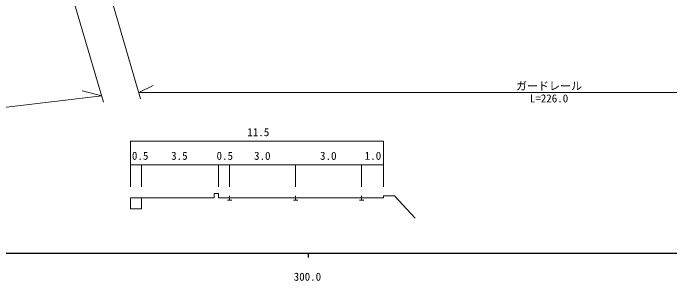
# Model space of a CAD drawing. Units: millimetres, scale not verified. Extents: x 40000 to 680000, y 20000 to 380000.
# Drawn here: x 300967 to 450206, y 198715 to 259584 of the extents above; entities that cross this region are included whole.
import ezdxf
from ezdxf.enums import TextEntityAlignment as Align

# ---------------------------------------------------------------- set-up
doc = ezdxf.new("R2010")
doc.units = ezdxf.units.MM
doc.header["$LTSCALE"] = 1000
for name, color, linetype, lineweight in [('M-BGD', 7, 'Continuous', 13), ('M-STR-HTXT', 7, 'Continuous', 13), ('M-TTL-BAND', 7, 'Continuous', 25)]:
    doc.layers.add(name, color=color, linetype=linetype, lineweight=lineweight)
doc.styles.add('ＭＳ ゴシック', font='')
doc.styles.get('ＭＳ ゴシック').set_extended_font_data('MS Gothic')

msp = doc.modelspace()

# ---------------------------------------------------------------- linework, layer by layer
at = {"layer": 'M-BGD'}
for p, q in [((327661, 220080), (327661, 230471)), ((327661, 230471), (385161, 230471)), ((385161, 220080), (385161, 230471)), ((327661, 225087), (385161, 225087)), ((330161, 220080), (330161, 225087)), ((347661, 220080), (347661, 225087)), ((350161, 220080), (350161, 225087)), ((365161, 220080), (365161, 225087)), ((380161, 220080), (380161, 225087)), ((346661, 218557), (347661, 218557)), ((346661, 218557), (346661, 217557)), ((347661, 218557), (347661, 217557)), ((350161, 218057), (350161, 217057)), ((365161, 218057), (365161, 217057)), ((380161, 218057), (380161, 217057)), ((385161, 218057), (387661, 218057)), ((385161, 218057), (385161, 217557)), ((387661, 218057), (392299, 212987)), ((327661, 217557), (330161, 217557)), ((327661, 217557), (327661, 215057)), ((330161, 217557), (346661, 217557)), ((330161, 217557), (330161, 215057)), ((347661, 217557), (350161, 217557)), ((350661, 217057), (349661, 217057)), ((350161, 217557), (365161, 217557)), ((365661, 217057), (364661, 217057)), ((365161, 217557), (380161, 217557)), ((380661, 217057), (379661, 217057)), ((380161, 217557), (385161, 217557)), ((327661, 215057), (330161, 215057))]:
    msp.add_line(p, q, dxfattribs=at)
at = {"layer": 'M-STR-HTXT'}
for p, q in [((309068, 311571), (329939, 240113)), ((301030, 309334), (321467, 239361)), ((321124, 240811), (316658, 241898)), ((329519, 241552), (332803, 243131)), ((142230, 219172), (321124, 240811)), ((515968, 241552), (329519, 241552))]:
    msp.add_line(p, q, dxfattribs=at)
at = {"layer": 'M-TTL-BAND'}
for p, q in [((40000, 205000), (579000, 205000)), ((368000, 205000), (368000, 204000))]:
    msp.add_line(p, q, dxfattribs=at)

# ---------------------------------------------------------------- texts
at = {"layer": 'M-BGD', "style": 'ＭＳ ゴシック'}
for s, p in [('11.5', (356685, 231055)), ('0.5', (329828, 225682)), ('3.5', (338748, 225682)), ('0.5', (349064, 225682)), ('3.0', (357586, 225682)), ('3.0', (372593, 225682)), ('1.0', (382739, 225682))]:
    msp.add_text(s, height=1833, dxfattribs=at).set_placement(p, align=Align.BOTTOM_CENTER)
at = {"layer": 'M-STR-HTXT', "style": 'ＭＳ ゴシック'}
for s, p in [('ガードレール', (422744, 241552)), ('L=226.0', (422744, 238734))]:
    msp.add_text(s, height=1833, dxfattribs=at).set_placement(p, align=Align.BOTTOM_CENTER)
at = {"layer": 'M-TTL-BAND', "style": 'ＭＳ ゴシック'}
msp.add_text('300.0', height=1833, dxfattribs=at).set_placement((367844, 198195), align=Align.BOTTOM_CENTER)

doc.saveas('drawing.dxf')
